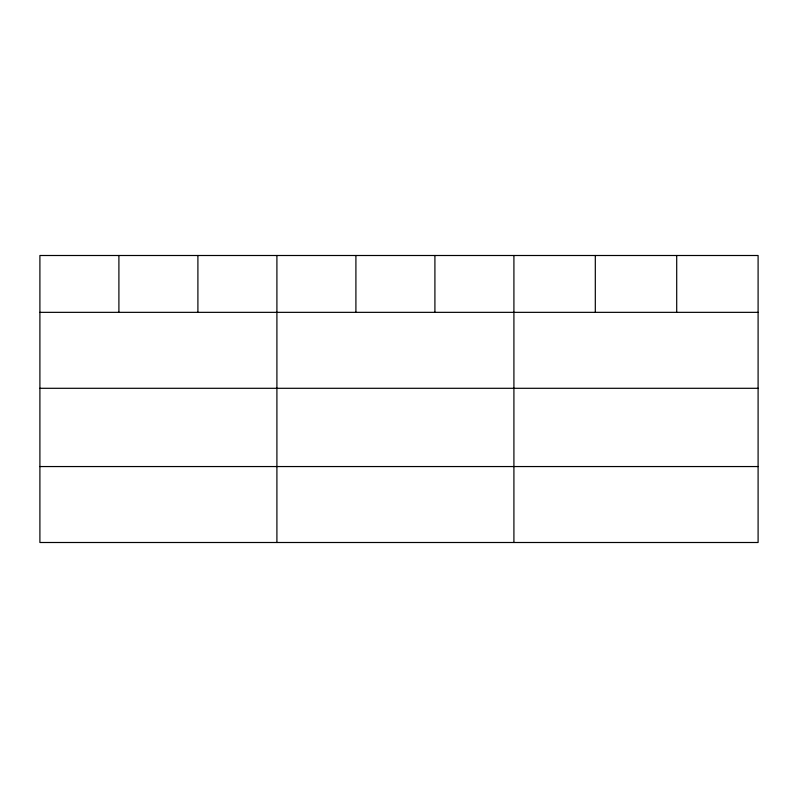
<?xml version="1.0" encoding="UTF-8"?>
<svg xmlns="http://www.w3.org/2000/svg" width="798" height="798" viewBox="0 0 798 798"><rect width="100%" height="100%" fill="white"/><g stroke="black" fill="none" stroke-linecap="round" stroke-linejoin="round"><path stroke-width="1.2" d="M758.1 388.297L758.1 255.5L39.9 255.5L39.9 542.5L758.1 542.5L758.1 388.297L39.9 388.297M39.9 312.347L758.1 312.347M39.9 466.551L758.1 466.551M676.704 255.5L676.704 312.347M595.308 255.5L595.308 312.347M513.912 255.5L513.912 542.5M434.91 255.5L434.91 312.347M355.908 255.5L355.908 312.347M276.906 255.5L276.906 542.5M197.904 255.5L197.904 312.347M118.902 255.5L118.902 312.347"/></g></svg>
